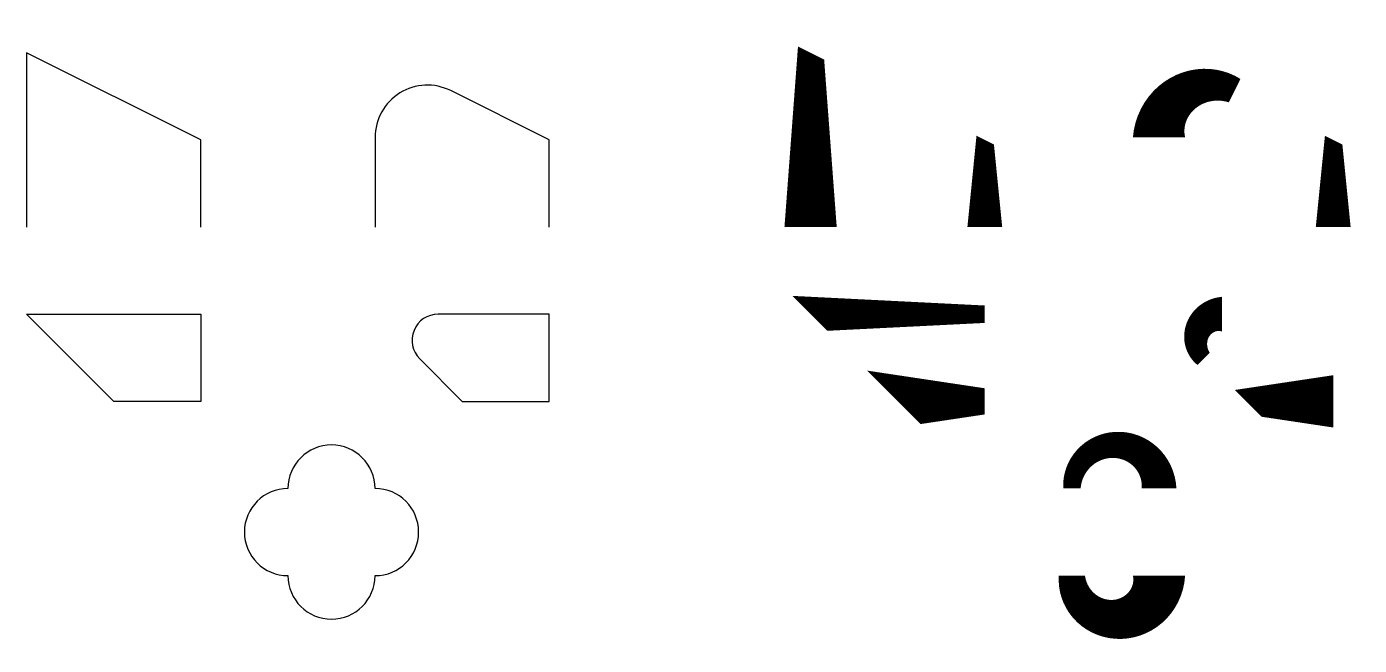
# Model space of a CAD drawing. Header units: millimetres. Extents: x 20 to 173, y -18 to 53.
import ezdxf

# ---------------------------------------------------------------- set-up
doc = ezdxf.new("R2010")
doc.units = ezdxf.units.MM
doc.layers.get('0').update_dxf_attribs({"lineweight": 25})

msp = doc.modelspace()

# ---------------------------------------------------------------- linework, layer by layer
for points, format in [([(130, 30, 4, 2, 0), (130, 40, 0, 0, 0), (110, 50, 3, 6, 0), (110, 30, 0, 0, 0)], "xyseb"), ([(170, 30, 4, 2, 0), (170, 40, 0, 0, 0), (158.68, 45.66, 3, 6, 0.557537), (150, 40.29, 0, 0, 0), (150, 30, 0, 0, 0)], "xyseb"), ([(80, 30), (80, 40), (68.68, 45.66, 0.557537), (60, 40.29), (60, 30)], "xyb"), ([(110, 20, 4, 2, 0), (130, 20, 0, 0, 0), (130, 10, 3, 6, 0), (120, 10, 0, 0, 0), (110, 20, 0, 0, 0)], "xyseb"), ([(67.24, 20, 0.668179), (65.12, 14.88), (70, 10), (80, 10), (80, 20), (67.24, 20)], "xyb")]:
    msp.add_lwpolyline(points, format=format)
for points in [[(40, 30), (40, 40), (20, 50), (20, 30)], [(20, 20), (40, 20), (40, 10), (30, 10), (20, 20)]]:
    msp.add_lwpolyline(points)
msp.add_lwpolyline([(157.24, 20, 4, 2, 0.668179), (155.12, 14.88, 0, 0, 0), (160, 10, 3, 6, 0), (170, 10, 0, 0, 0), (170, 20, 0, 0, 0)], format="xyseb", close=True)
at = {"flags": 128}
for points, format in [([(150, 0, 4, 2, 1), (140, 0, 0, 0, 1), (140, -10, 3, 6, 1), (150, -10, 0, 0, 1), (150, 0, 0, 0, 0)], "xyseb"), ([(60, 0, 1), (50, 0, 1), (50, -10, 1), (60, -10, 1), (60, 0)], "xyb")]:
    msp.add_lwpolyline(points, format=format, dxfattribs=at)

doc.saveas('drawing.dxf')
